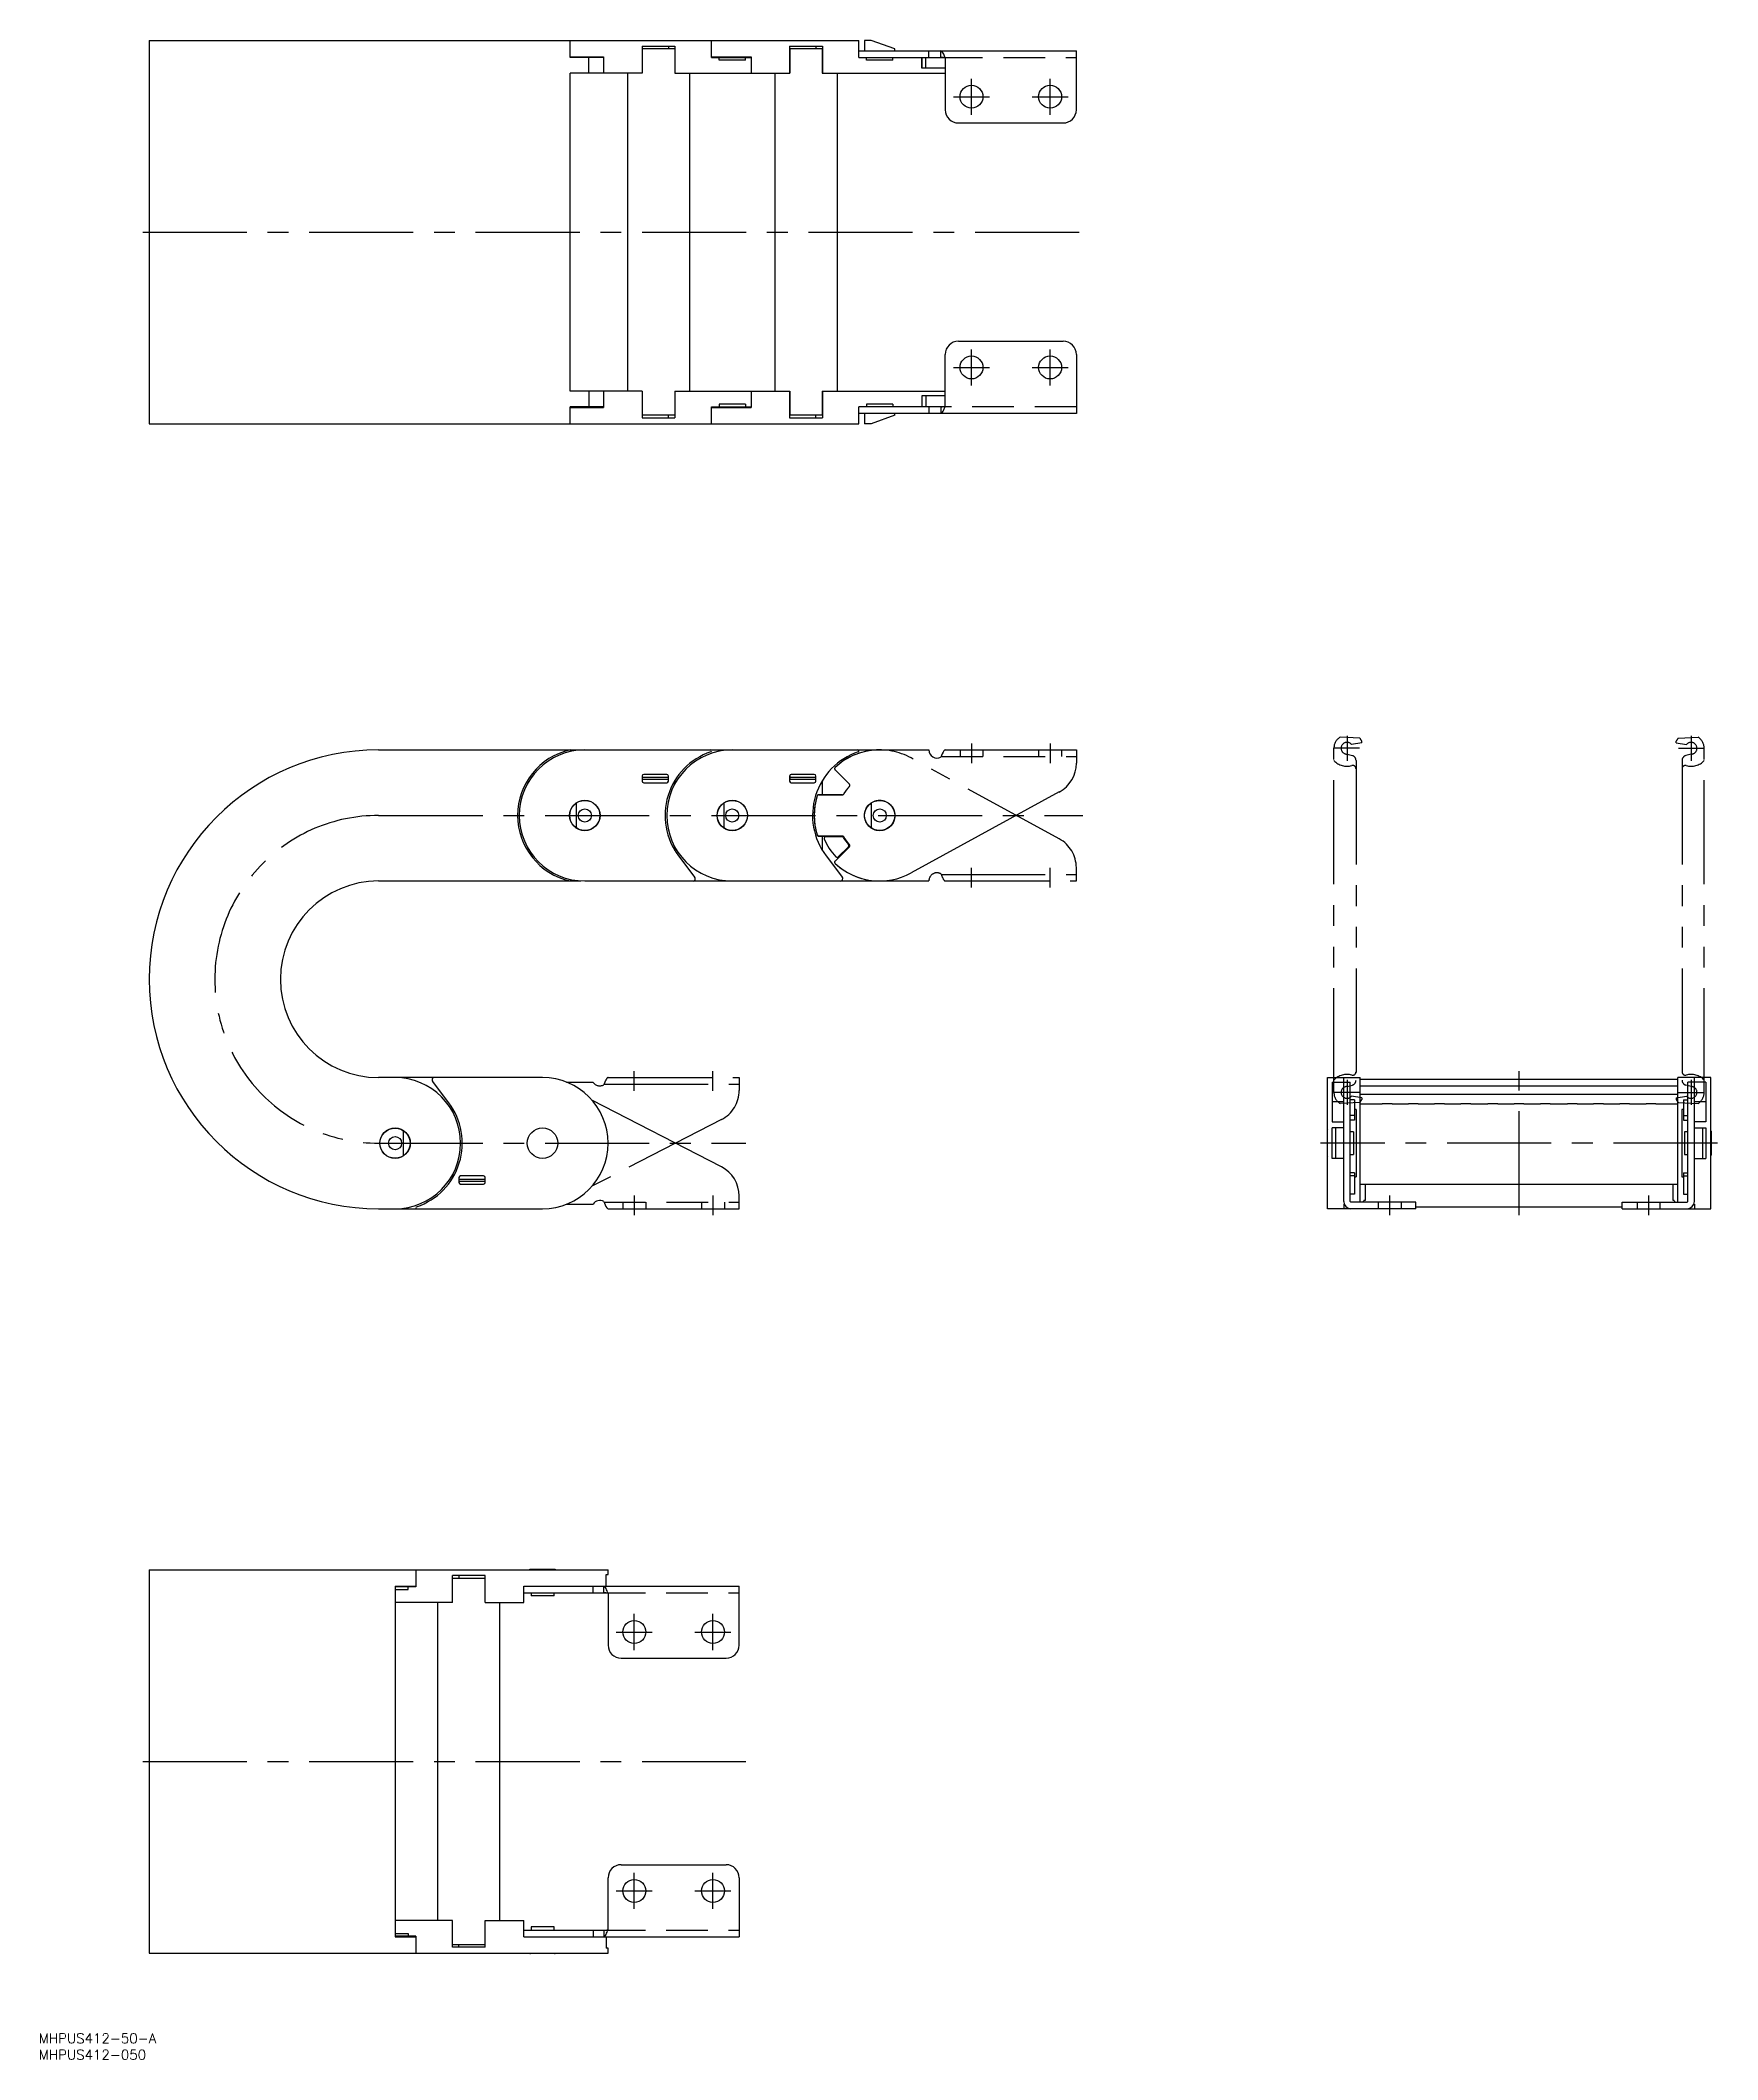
# Model space of a CAD drawing. Extents: x -153 to 359, y -280 to 336.
import ezdxf

# ---------------------------------------------------------------- set-up
doc = ezdxf.new("R2010")
doc.units = 0
for name, pattern in [('CENTER', [50.8, 31.75, -6.35, 6.35, -6.35]), ('DASHED', [19.05, 12.7, -6.35]), ('PHANTOM', [63.5, 31.75, -6.35, 6.35, -6.35, 6.35, -6.35])]:
    doc.linetypes.add(name, pattern=pattern)
doc.layers.get('0').update_dxf_attribs({"linetype": 'CONTINUOUS'})
doc.layers.add('CENTER', color=1, linetype='CENTER')
doc.styles.get("Standard").update_dxf_attribs({"font": 'txt.shx', "height": 3, "bigfont": 'bigfont.shx'})

msp = doc.modelspace()

# ---------------------------------------------------------------- linework, layer by layer
at = {"color": 7, "linetype": 'CONTINUOUS'}
for p, q in [((-120.01, 336.5), (-120.01, 219.5)), ((-120.01, 336.5), (96.53, 336.5)), ((8.4, 331.3), (8.4, 336.5)), ((30.4, 334.7), (30.4, 326.5)), ((30.4, 334.7), (40.4, 334.7)), ((30.45, 333.3), (30.4, 333.3)), ((40.35, 333.89), (30.45, 333.89)), ((30.45, 333.89), (30.45, 326.5)), ((38.4, 334.7), (38.4, 333.89)), ((40.35, 333.89), (40.35, 326.5)), ((40.35, 333.3), (40.4, 333.3)), ((40.4, 334.7), (40.4, 326.5)), ((51.53, 331.3), (51.53, 336.5)), ((75.4, 334.7), (85.4, 334.7)), ((75.4, 334.7), (75.4, 326.5)), ((75.45, 333.3), (75.4, 333.3)), ((85.35, 333.89), (75.45, 333.89)), ((75.45, 333.89), (75.45, 326.5)), ((83.4, 334.7), (83.4, 333.89)), ((85.35, 333.89), (85.35, 326.5)), ((85.35, 333.3), (85.4, 333.3)), ((85.4, 334.7), (85.4, 326.5)), ((96.53, 331.3), (96.53, 336.5)), ((96.53, 333.3), (162.9, 333.3)), ((98.3, 336.5), (98.3, 333.3)), ((100.3, 336.5), (98.3, 336.5)), ((107.5, 333.88), (100.3, 336.5)), ((107.5, 333.3), (107.5, 333.88)), ((117.9, 331.3), (117.9, 333.3)), ((121.59, 331.3), (121.59, 333.3)), ((162.9, 315.3), (162.9, 333.3)), ((8.4, 331.5), (18.62, 331.5)), ((18.62, 331.3), (8.4, 331.3)), ((14.12, 326.5), (14.12, 331.3)), ((17.5, 331.3), (17.5, 331.5)), ((18.62, 331.5), (18.62, 326.5)), ((30.45, 332.25), (30.4, 332.25)), ((30.4, 328.75), (30.45, 328.75)), ((30.4, 327.7), (30.45, 327.7)), ((40.4, 332.25), (40.35, 332.25)), ((40.35, 328.75), (40.4, 328.75)), ((40.35, 327.7), (40.4, 327.7)), ((51.53, 331.5), (63.62, 331.5)), ((51.53, 331.3), (63.62, 331.3)), ((53.3, 331.5), (53.3, 331.3)), ((53.9, 330.5), (53.9, 331.3)), ((61.9, 330.5), (53.9, 330.5)), ((61.9, 330.5), (61.9, 331.3)), ((62.5, 331.3), (62.5, 331.5)), ((63.62, 331.5), (63.62, 326.5)), ((75.45, 332.25), (75.4, 332.25)), ((75.4, 328.75), (75.45, 328.75)), ((75.45, 328), (75.4, 328)), ((75.4, 327.7), (75.45, 327.7)), ((85.4, 332.25), (85.35, 332.25)), ((85.35, 328.75), (85.4, 328.75)), ((85.35, 327.7), (85.4, 327.7)), ((96.53, 331.3), (121.59, 331.3)), ((98.9, 330.5), (98.9, 331.3)), ((106.9, 330.5), (98.9, 330.5)), ((106.9, 330.5), (106.9, 331.3)), ((115.76, 328), (115.76, 331.3)), ((122.9, 328), (115.76, 328)), ((115.9, 328), (115.9, 331.3)), ((116.94, 328), (116.94, 331.3)), ((122.9, 331.1), (122.9, 315.3)), ((8.4, 229.5), (8.4, 326.5)), ((30.45, 326.5), (8.4, 326.5)), ((25.9, 326.5), (25.9, 229.5)), ((40.35, 326.5), (75.45, 326.5)), ((44.9, 326.5), (44.9, 229.5)), ((70.9, 326.5), (70.9, 229.5)), ((85.35, 326.5), (122.9, 326.5)), ((89.9, 326.5), (89.9, 229.5)), ((126.9, 311.3), (158.9, 311.3)), ((122.9, 224.9), (122.9, 240.7)), ((126.9, 244.7), (158.9, 244.7)), ((162.9, 240.7), (162.9, 222.7)), ((30.45, 229.5), (8.4, 229.5)), ((14.12, 229.5), (14.12, 224.7)), ((18.62, 229.5), (18.62, 224.5)), ((30.4, 229.5), (30.4, 221.3)), ((30.4, 228.3), (30.45, 228.3)), ((30.45, 229.5), (30.45, 222.11)), ((40.35, 229.5), (75.45, 229.5)), ((40.35, 229.5), (40.35, 222.11)), ((40.35, 228.3), (40.4, 228.3)), ((40.4, 229.5), (40.4, 221.3)), ((63.62, 229.5), (63.62, 224.5)), ((75.4, 229.5), (75.4, 221.3)), ((75.4, 228.3), (75.45, 228.3)), ((75.45, 228), (75.4, 228)), ((75.45, 229.5), (75.45, 222.11)), ((85.35, 229.5), (122.9, 229.5)), ((85.35, 229.5), (85.35, 222.11)), ((85.35, 228.3), (85.4, 228.3)), ((85.4, 229.5), (85.4, 221.3)), ((115.76, 228), (115.76, 224.7)), ((122.9, 228), (115.76, 228)), ((115.9, 224.7), (115.9, 228)), ((116.94, 228), (116.94, 224.7)), ((8.4, 219.5), (8.4, 224.7)), ((18.62, 224.7), (8.4, 224.7)), ((8.4, 224.5), (18.62, 224.5)), ((17.5, 224.5), (17.5, 224.7)), ((30.45, 227.25), (30.4, 227.25)), ((30.4, 223.75), (30.45, 223.75)), ((30.45, 222.7), (30.4, 222.7)), ((40.35, 222.11), (30.45, 222.11)), ((38.4, 221.3), (38.4, 222.11)), ((40.4, 227.25), (40.35, 227.25)), ((40.35, 223.75), (40.4, 223.75)), ((40.35, 222.7), (40.4, 222.7)), ((51.53, 219.5), (51.53, 224.7)), ((51.53, 224.7), (63.62, 224.7)), ((51.53, 224.5), (63.62, 224.5)), ((53.3, 224.7), (53.3, 224.5)), ((61.9, 225.5), (53.9, 225.5)), ((53.9, 225.5), (53.9, 224.7)), ((61.9, 225.5), (61.9, 224.7)), ((62.5, 224.5), (62.5, 224.7)), ((75.45, 227.25), (75.4, 227.25)), ((75.4, 223.75), (75.45, 223.75)), ((75.45, 222.7), (75.4, 222.7)), ((85.35, 222.11), (75.45, 222.11)), ((83.4, 221.3), (83.4, 222.11)), ((85.4, 227.25), (85.35, 227.25)), ((85.35, 223.75), (85.4, 223.75)), ((85.35, 222.7), (85.4, 222.7)), ((121.59, 224.7), (96.53, 224.7)), ((96.53, 219.5), (96.53, 224.7)), ((162.9, 222.7), (96.53, 222.7)), ((98.3, 222.7), (98.3, 219.5)), ((106.9, 225.5), (98.9, 225.5)), ((98.9, 225.5), (98.9, 224.7)), ((107.5, 222.12), (100.3, 219.5)), ((106.9, 225.5), (106.9, 224.7)), ((107.5, 222.12), (107.5, 222.7)), ((117.9, 224.7), (117.9, 222.7)), ((121.59, 224.7), (121.59, 222.7)), ((-120.01, 219.5), (96.53, 219.5)), ((30.4, 221.3), (40.4, 221.3)), ((75.4, 221.3), (85.4, 221.3)), ((100.3, 219.5), (98.3, 219.5)), ((-50.01, 120), (117.9, 120)), ((53.9, 120), (53.9, 119.6)), ((98.9, 120), (98.9, 119.6)), ((122.9, 120), (162.9, 120)), ((162.9, 120), (162.9, 115.93)), ((30.4, 112), (30.4, 110.5)), ((30.4, 111.5), (30.45, 111.5)), ((30.45, 112.22), (30.45, 111)), ((38.4, 111.6), (30.45, 111.6)), ((38.4, 111), (30.45, 111)), ((37.9, 112.5), (30.9, 112.5)), ((38.4, 110.5), (38.4, 112)), ((75.4, 112), (75.4, 110.5)), ((75.4, 111.5), (75.45, 111.5)), ((75.45, 112.22), (75.45, 111)), ((83.4, 111.6), (75.45, 111.6)), ((83.4, 111), (75.45, 111)), ((82.9, 112.5), (75.9, 112.5)), ((83.4, 110.5), (83.4, 112)), ((93.64, 109.54), (89.26, 113.92)), ((30.9, 110), (37.9, 110)), ((40.4, 109.68), (40.4, 110.68)), ((75.9, 110), (82.9, 110)), ((84.28, 106.3), (91.47, 106.3)), ((85.4, 106.3), (85.4, 110.68)), ((157.7, 107.16), (112.49, 82.45)), ((10.3, 103.79), (10.3, 96.21)), ((55.3, 103.79), (55.3, 96.21)), ((57.22, 104.6), (58.58, 104.6)), ((100.3, 103.79), (100.3, 96.21)), ((102.22, 104.6), (103.58, 104.6)), ((91.47, 93.7), (84.28, 93.7)), ((85.4, 89.32), (85.4, 93.7)), ((91.36, 93.5), (86.43, 93.5)), ((40.4, 89.32), (40.4, 90.32)), ((41.53, 87.66), (46.49, 81.07)), ((86.53, 87.66), (91.49, 81.07)), ((89.26, 86.08), (93.64, 90.46)), ((90.25, 87.35), (93.36, 90.46)), ((-50.01, 80), (11.68, 80)), ((11.68, 80.04), (11.68, 80)), ((12.9, 80), (102.9, 80)), ((56.68, 80.04), (56.68, 80)), ((101.68, 80.04), (101.68, 80)), ((0, 20), (-50.01, 20)), ((-43.78, 19.96), (-43.78, 20)), ((-28.63, 12.34), (-33.59, 18.93)), ((239.5, -20), (239.5, 20)), ((239.5, 20), (249.5, 20)), ((241, 18.6), (241, 6.5)), ((241, 18.6), (246.5, 18.6)), ((244.5, -17.8), (244.5, 20)), ((246.5, -17.8), (246.5, 18.6)), ((249.5, -18), (249.5, 20)), ((249.5, 19.5), (346.5, 19.5)), ((346.5, -18), (346.5, 20)), ((356.5, 20), (346.5, 20)), ((349.5, -17.8), (349.5, 18.6)), ((355, 18.6), (349.5, 18.6)), ((351.5, -17.8), (351.5, 20)), ((355, 18.6), (355, 6.5)), ((356.5, -20), (356.5, 20)), ((54.58, -7.21), (15.06, 13.17)), ((244.5, 12.6), (241, 12.6)), ((247.8, 13.21), (246.5, 13.21)), ((247.8, 13.21), (247.8, 7)), ((249.5, 17.5), (346.5, 17.5)), ((249.5, 15), (346.5, 15)), ((348.2, 13.21), (348.2, 7)), ((348.2, 13.21), (349.5, 13.21)), ((355, 12.6), (351.5, 12.6)), ((-27.5, 10.68), (-27.5, 9.68)), ((241, 6.5), (244.5, 6.5)), ((247.8, 8.44), (246.5, 8.44)), ((247.8, 7), (246.5, 7)), ((248.3, 10.29), (247.8, 10.29)), ((248.3, 10.29), (248.3, -10.29)), ((249.5, 12), (256.25, 12)), ((259.25, 12), (264.25, 12)), ((267.25, 12), (272.25, 12)), ((275.25, 12), (280.25, 12)), ((283.25, 12), (288.5, 12)), ((291.5, 12), (296.5, 12)), ((299.5, 12), (304.5, 12)), ((307.5, 12), (312.75, 12)), ((315.75, 12), (320.75, 12)), ((323.75, 12), (328.75, 12)), ((331.75, 12), (336.75, 12)), ((339.75, 12), (346.5, 12)), ((347.7, 10.29), (347.7, -10.29)), ((348.2, 10.29), (347.7, 10.29)), ((348.2, 8.44), (349.5, 8.44)), ((348.2, 7), (349.5, 7)), ((355, 6.5), (351.5, 6.5)), ((-42.4, -3.79), (-42.4, 3.79)), ((239.4, 3.65), (239.4, -3.65)), ((241, -4.65), (241, 4.65)), ((244.5, 4.65), (241, 4.65)), ((242, 4.65), (242, -4.65)), ((247.5, 3.5), (246.5, 3.5)), ((247.5, 3.5), (247.5, -3.5)), ((348.5, 3.5), (348.5, -3.5)), ((349.5, 3.5), (348.5, 3.5)), ((351.5, 4.65), (355, 4.65)), ((354, 4.65), (354, -4.65)), ((355, 4.65), (355, -4.65)), ((356.6, 3.65), (356.6, -3.65)), ((-44.32, -4.6), (-45.68, -4.6)), ((244.5, -4.65), (241, -4.65)), ((246.5, -3.5), (247.5, -3.5)), ((348.5, -3.5), (349.5, -3.5)), ((351.5, -4.65), (355, -4.65)), ((-27.5, -9.68), (-27.5, -10.68)), ((-25.5, -10.5), (-25.5, -12)), ((-25.5, -11), (-17.55, -11)), ((-25.5, -11.6), (-17.55, -11.6)), ((-18, -10), (-25, -10)), ((-17.55, -12.22), (-17.55, -11)), ((-17.5, -11.5), (-17.55, -11.5)), ((-17.5, -12), (-17.5, -10.5)), ((247.8, -9), (246.5, -9)), ((247.8, -9.96), (246.5, -9.96)), ((247.8, -9), (247.8, -15.55)), ((247.8, -10.29), (248.3, -10.29)), ((347.7, -10.29), (348.2, -10.29)), ((348.2, -9), (348.2, -15.55)), ((348.2, -9), (349.5, -9)), ((348.2, -9.96), (349.5, -9.96)), ((-25, -12.5), (-18, -12.5)), ((60, -20), (60, -16.1)), ((247.8, -15.55), (246.5, -15.55)), ((266.5, -18), (246.7, -18)), ((249.5, -12.5), (346.5, -12.5)), ((251, -17.5), (250.62, -17.5)), ((251, -12.5), (251, -17.5)), ((266.5, -20), (266.5, -18)), ((329.5, -18), (349.3, -18)), ((329.5, -20), (329.5, -18)), ((345, -17.5), (345, -12.5)), ((345.38, -17.5), (345, -17.5)), ((348.2, -15.55), (349.5, -15.55)), ((-50.01, -20), (0, -20)), ((-41, -20), (-41, -19.6)), ((7.35, -18.6), (15.43, -18.6)), ((20, -20), (60, -20)), ((266.5, -20), (239.5, -20)), ((244.5, -18.6), (244.5, -20)), ((244.65, -18.6), (244.5, -18.6)), ((329.5, -19.5), (266.5, -19.5)), ((329.5, -20), (356.5, -20)), ((351.35, -18.6), (351.5, -18.6)), ((351.5, -18.6), (351.5, -20)), ((-120.01, -130.16), (-120.01, -247.16)), ((-120.01, -130.16), (20, -130.16)), ((-45, -135.16), (-45, -242.16)), ((-45, -135.16), (-38.63, -135.16)), ((-38.63, -135.36), (-45, -135.36)), ((-41, -136.16), (-41, -135.36)), ((-40.4, -135.36), (-40.4, -135.16)), ((-38.63, -130.16), (-38.63, -135.36)), ((-17.5, -131.96), (-27.5, -131.96)), ((-27.5, -140.16), (-27.5, -131.96)), ((-27.45, -133.36), (-27.5, -133.36)), ((-27.45, -134.41), (-27.5, -134.41)), ((-27.45, -132.77), (-17.55, -132.77)), ((-27.45, -140.16), (-27.45, -132.77)), ((-25.5, -131.96), (-25.5, -132.77)), ((-17.55, -140.16), (-17.55, -132.77)), ((-17.55, -133.36), (-17.5, -133.36)), ((-17.5, -134.41), (-17.55, -134.41)), ((-17.5, -140.16), (-17.5, -131.96)), ((-5.72, -135.16), (60, -135.16)), ((-5.72, -140.16), (-5.72, -135.16)), ((3.65, -130.06), (-3.65, -130.06)), ((15.43, -137.16), (15.43, -135.16)), ((18.69, -137.16), (18.69, -135.16)), ((19.45, -135.16), (19.45, -131.66)), ((19.45, -131.66), (20, -131.66)), ((20, -131.66), (20, -130.16)), ((60, -153.16), (60, -135.16)), ((-45, -136.16), (-41, -136.16)), ((-27.45, -140.16), (-45, -140.16)), ((-32, -237.16), (-32, -140.16)), ((-27.5, -137.91), (-27.45, -137.91)), ((-27.45, -138.96), (-27.5, -138.96)), ((-17.55, -137.91), (-17.5, -137.91)), ((-17.5, -138.96), (-17.55, -138.96)), ((-17.55, -140.16), (-5.72, -140.16)), ((-13, -237.16), (-13, -140.16)), ((-5.72, -137.16), (18.69, -137.16)), ((-3.5, -137.16), (-3.5, -138.16)), ((3.5, -138.16), (-3.5, -138.16)), ((3.5, -138.16), (3.5, -137.16)), ((20, -137.36), (20, -153.16)), ((24, -157.16), (56, -157.16)), ((24, -220.16), (56, -220.16)), ((20, -239.96), (20, -224.16)), ((60, -224.16), (60, -242.16)), ((-27.45, -237.16), (-45, -237.16)), ((-27.5, -245.36), (-27.5, -237.16)), ((-27.45, -238.36), (-27.5, -238.36)), ((-27.45, -239.41), (-27.5, -239.41)), ((-27.45, -244.55), (-27.45, -237.16)), ((-17.55, -244.55), (-17.55, -237.16)), ((-17.55, -237.16), (-5.72, -237.16)), ((-17.5, -238.36), (-17.55, -238.36)), ((-17.5, -239.41), (-17.55, -239.41)), ((-17.5, -245.36), (-17.5, -237.16)), ((-5.72, -242.16), (-5.72, -237.16)), ((-5.72, -240.16), (18.69, -240.16)), ((3.5, -239.16), (-3.5, -239.16)), ((-3.5, -239.16), (-3.5, -240.16)), ((3.5, -240.16), (3.5, -239.16)), ((15.43, -240.16), (15.43, -242.16)), ((18.69, -240.16), (18.69, -242.16)), ((-45, -241.16), (-41, -241.16)), ((-38.63, -241.96), (-45, -241.96)), ((-45, -242.16), (-38.63, -242.16)), ((-41, -241.16), (-41, -241.96)), ((-40.4, -242.16), (-40.4, -241.96)), ((-38.63, -241.96), (-38.63, -247.16)), ((-27.5, -242.91), (-27.45, -242.91)), ((-27.45, -243.96), (-27.5, -243.96)), ((-17.5, -245.36), (-27.5, -245.36)), ((-27.45, -244.55), (-17.55, -244.55)), ((-25.5, -245.36), (-25.5, -244.55)), ((-17.55, -242.91), (-17.5, -242.91)), ((-17.55, -243.96), (-17.5, -243.96)), ((-5.72, -242.16), (60, -242.16)), ((19.45, -242.16), (19.45, -245.66)), ((20, -245.66), (19.45, -245.66)), ((20, -247.16), (20, -245.66)), ((-120.01, -247.16), (20, -247.16)), ((3.65, -247.26), (-3.65, -247.26))]:
    msp.add_line(p, q, dxfattribs=at)
at = {"color": 3, "linetype": 'DASHED'}
for p, q in [((121.59, 331.3), (162.9, 331.3)), ((162.9, 224.7), (121.59, 224.7)), ((121.66, 118), (162.9, 118)), ((127.4, 120), (127.4, 118)), ((134.4, 120), (134.4, 118)), ((151.4, 120), (151.4, 118)), ((158.4, 120), (158.4, 118)), ((18.76, -18), (60, -18)), ((24.5, -18), (24.5, -20)), ((31.5, -18), (31.5, -20)), ((48.5, -18), (48.5, -20)), ((55.5, -18), (55.5, -20)), ((255, -18), (255, -20)), ((262, -18), (262, -20)), ((334, -18), (334, -20)), ((341, -18), (341, -20)), ((18.69, -137.16), (60, -137.16)), ((18.69, -240.16), (60, -240.16))]:
    msp.add_line(p, q, dxfattribs=at)
at = {"color": 3, "linetype": 'PHANTOM'}
for p, q in [((249.4, 123.63), (243.38, 123.89)), ((245.5, 124.3), (245.5, 116.7)), ((346.6, 123.63), (352.62, 123.89)), ((350.5, 124.3), (350.5, 116.7)), ((157.7, 92.84), (112.49, 117.55)), ((241.5, 15.5), (241.5, 120.5)), ((249.3, 120.5), (241.7, 120.5)), ((245.5, 118.7), (247.14, 118.26)), ((250, 122.13), (246.88, 121.66)), ((250, 122.13), (250, 122.68)), ((346, 122.13), (346, 122.68)), ((346, 122.13), (349.12, 121.66)), ((346.7, 120.5), (354.3, 120.5)), ((350.5, 118.7), (348.86, 118.26)), ((354.5, 15.5), (354.5, 120.5)), ((89.26, 113.92), (93.64, 109.54)), ((248.25, 116.81), (248.25, 19.19)), ((347.75, 116.81), (347.75, 19.19)), ((91.47, 106.3), (84.28, 106.3)), ((84.28, 93.7), (91.47, 93.7)), ((93.64, 90.46), (89.26, 86.08)), ((121.66, 82), (162.9, 82)), ((130.9, 78), (130.9, 84)), ((154.9, 78), (154.9, 84)), ((162.9, 80), (162.9, 84.07)), ((102.9, 80), (117.9, 80)), ((122.9, 80), (162.9, 80)), ((7.35, 18.6), (15.43, 18.6)), ((20, 20), (60, 20)), ((28, 16), (28, 22)), ((52, 16), (52, 22)), ((60, 20), (60, 16.1)), ((245.5, 19.3), (245.5, 11.7)), ((350.5, 19.3), (350.5, 11.7)), ((18.76, 18), (60, 18)), ((249.3, 15.5), (241.7, 15.5)), ((249.4, 12.37), (243.38, 12.11)), ((245.5, 17.3), (247.14, 17.74)), ((250, 13.87), (246.88, 14.34)), ((250, 13.87), (250, 13.32)), ((346, 13.87), (349.12, 14.34)), ((346, 13.87), (346, 13.32)), ((346.6, 12.37), (352.62, 12.11)), ((346.7, 15.5), (354.3, 15.5)), ((350.5, 17.3), (348.86, 17.74)), ((54.58, 7.21), (15.06, -13.17))]:
    msp.add_line(p, q, dxfattribs=at)
at = {"color": 7, "linetype": 'CONTINUOUS'}
for centre, radius in [((130.9, 319.3), 3.5), ((154.9, 319.3), 3.5), ((130.9, 236.7), 3.5), ((154.9, 236.7), 3.5), ((12.9, 100), 4.65), ((12.9, 100), 4.6), ((12.9, 100), 2), ((57.9, 100), 4.65), ((57.9, 100), 4.6), ((57.9, 100), 2), ((102.9, 100), 4.65), ((102.9, 100), 4.6), ((102.9, 100), 2), ((-45, 0), 4.65), ((-45, 0), 4.6), ((-45, 0), 2), ((0, 0), 4.65), ((28, -149.16), 3.5), ((52, -149.16), 3.5), ((28, -228.16), 3.5), ((52, -228.16), 3.5)]:
    msp.add_circle(centre, radius, dxfattribs=at)
at = {"color": 3, "linetype": 'PHANTOM'}
msp.add_circle((102.9, 100), 4.65, dxfattribs=at)
at = {"color": 7, "linetype": 'CONTINUOUS'}
for centre, radius, start, end in [((121.4, 332.52), 0.798, 33.00573, 76.58994), ((115.33, 329.03), 7.8, 24.40706, 30.19023), ((121.44, 325.9), 5.4, 74.27627, 88.39631), ((106.96, 325.35), 16.94, 19.84437, 24.0705), ((126.9, 315.3), 4, 180, 270), ((158.9, 315.3), 4, 270, 0), ((126.9, 240.7), 4, 90, 180), ((158.9, 240.7), 4, 0, 90), ((121.44, 230.1), 5.4, 271.60369, 285.72373), ((121.4, 223.48), 0.798, 283.41006, 326.99427), ((115.33, 226.97), 7.8, 329.80977, 335.59294), ((106.96, 230.65), 16.94, 335.9295, 340.15563), ((-50.01, 50), 70, 90, 270), ((12.9, 100), 20.5, 102.68038, 257.31962), ((12.9, 100), 20, 90, 270), ((57.9, 100), 20.5, 108.71695, 217), ((57.9, 100), 20, 90, 270), ((51.23, 119.7), 0.3, 288.71695, 90), ((102.9, 100), 20.5, 108.71695, 217), ((102.9, 100), 20, 90, 132.94279), ((96.23, 119.7), 0.3, 288.71695, 90), ((120.4, 120), 2.5, 180, 298.35764), ((130.19, 114.97), 9.05, 148.04088, 161.76039), ((122.97, 119.45), 0.558, 96.89929, 145.94574), ((30.9, 112), 0.5, 90, 180), ((37.9, 112), 0.5, 0, 90), ((75.9, 112), 0.5, 90, 180), ((82.9, 112), 0.5, 0, 90), ((89.62, 114.27), 0.5, 132.94279, 225), ((152.9, 115.93), 10, 298.65816, 0), ((30.9, 110.5), 0.5, 180, 270), ((37.9, 110.5), 0.5, 270, 0), ((75.9, 110.5), 0.5, 180, 270), ((82.9, 110.5), 0.5, 270, 0), ((102.9, 100), 20, 162.69634, 197.30366), ((84.28, 105.8), 0.5, 90, 162.69634), ((91.47, 106.8), 0.5, 270, 329.25099), ((102.9, 100), 12.8, 136.2925, 149.25099), ((93.29, 109.19), 0.5, 316.2925, 45), ((84.28, 94.2), 0.5, 197.30366, 270), ((86.43, 93), 0.5, 90, 203.02056), ((102.9, 100), 18.4, 203.02056, 223.39935), ((91.36, 93), 0.5, 31.23293, 90), ((91.47, 93.2), 0.5, 30.74901, 90), ((102.9, 100), 13, 211.23293, 222.87745), ((102.9, 100), 12.8, 210.74901, 223.7075), ((89.89, 87.7), 0.5, 223.39935, 315), ((93.01, 90.81), 0.5, 315, 42.87745), ((93.29, 90.81), 0.5, 315, 43.7075), ((45.96, 80.67), 0.671, 270, 37), ((89.62, 85.73), 0.5, 135, 227.05721), ((102.9, 100), 20, 227.05721, 298.65816), ((90.96, 80.67), 0.671, 270, 37), ((-50.01, 50), 30, 90, 270), ((-45, 0), 20, 270, 90), ((-33.06, 19.33), 0.671, 90, 217), ((0, 0), 20, 270, 90), ((-45, 0), 20.5, 288.71695, 37), ((257.75, -57.13), 69.14, 88.75694, 91.24306), ((265.75, -57.13), 69.14, 88.75694, 91.24306), ((273.75, -57.13), 69.14, 88.75694, 91.24306), ((281.75, -57.13), 69.14, 88.75694, 91.24306), ((290, -57.13), 69.14, 88.75694, 91.24306), ((298, -57.13), 69.14, 88.75694, 91.24306), ((306, -57.13), 69.14, 88.75694, 91.24306), ((314.25, -57.13), 69.14, 88.75694, 91.24306), ((322.25, -57.13), 69.14, 88.75694, 91.24306), ((330.25, -57.13), 69.14, 88.75694, 91.24306), ((338.25, -57.13), 69.14, 88.75694, 91.24306), ((240.4, 3.65), 1, 154.15807, 180), ((355.6, 3.65), 1, 0, 25.84193), ((240.4, -3.65), 1, 180, 205.84193), ((355.6, -3.65), 1, 334.15807, 360), ((-25, -10.5), 0.5, 90, 180), ((-25, -12), 0.5, 180, 270), ((-18, -10.5), 0.5, 0, 90), ((-18, -12), 0.5, 270, 0), ((50, -16.1), 10, 0, 62.73245), ((17.5, -20), 2.5, 61.64236, 145.9442), ((27.29, -14.97), 9.05, 198.23961, 211.95912), ((246.7, -17.8), 2.2, 180, 270), ((246.7, -17.8), 0.2, 180, 270), ((245.5, -15.5), 5.5, 332.96431, 338.67631), ((350.5, -15.5), 5.5, 201.32369, 207.03569), ((349.3, -17.8), 2.2, 270, 0), ((349.3, -17.8), 0.2, 270, 0), ((-38.33, -19.7), 0.3, 108.71695, 270), ((20.07, -19.45), 0.558, 214.05426, 263.10071), ((-3.65, -131.06), 1, 90, 115.84193), ((3.65, -131.06), 1, 64.15807, 90), ((18.31, -136.33), 1.23, 55.76131, 72.12523), ((17.55, -136.69), 2, 23.62894, 43.44779), ((18.54, -142.56), 5.4, 74.27627, 88.39631), ((6.29, -142.25), 14.55, 19.62432, 25.91434), ((24, -153.16), 4, 180, 270), ((56, -153.16), 4, 270, 0), ((24, -224.16), 4, 90, 180), ((56, -224.16), 4, 0, 90), ((18.54, -234.76), 5.4, 271.60369, 285.72373), ((6.29, -235.07), 14.55, 334.08566, 340.37568), ((18.31, -240.99), 1.23, 287.87477, 304.23869), ((17.55, -240.63), 2, 316.55221, 336.37106), ((-3.65, -246.26), 1, 244.15807, 270), ((3.65, -246.26), 1, 270, 295.84193)]:
    msp.add_arc(centre, radius, start, end, dxfattribs=at)
at = {"color": 3, "linetype": 'PHANTOM'}
for centre, radius, start, end in [((245.5, 120.5), 4, 122.00404, 180), ((245.5, 120.5), 5, 25.84193, 38.75539), ((350.5, 120.5), 5, 141.24461, 154.15807), ((350.5, 120.5), 4, 0, 57.99596), ((102.9, 100), 20, 61.34184, 132.94279), ((245.5, 120.5), 1.8, 39.99882, 270), ((246.75, 116.81), 1.5, 0, 74.99685), ((349.25, 116.81), 1.5, 105.00315, 180), ((350.5, 120.5), 1.8, 270, 140.00118), ((89.62, 114.27), 0.5, 132.94279, 225), ((245.5, 120.5), 5.5, 223.34176, 285.6185), ((247.25, 114.24), 1, 0, 105.6185), ((348.75, 114.24), 1, 74.3815, 180), ((350.5, 120.5), 5.5, 254.3815, 316.65824), ((102.9, 100), 20, 162.69634, 197.30366), ((84.28, 105.8), 0.5, 90, 162.69634), ((91.47, 106.8), 0.5, 270, 329.25099), ((102.9, 100), 12.8, 136.2925, 149.25099), ((93.29, 109.19), 0.5, 316.2925, 45), ((84.28, 94.2), 0.5, 197.30366, 270), ((91.47, 93.2), 0.5, 30.74901, 90), ((102.9, 100), 12.8, 210.74901, 223.7075), ((152.9, 84.07), 10, 360, 61.34184), ((93.29, 90.81), 0.5, 315, 43.7075), ((89.62, 85.73), 0.5, 135, 227.05721), ((102.9, 100), 20, 227.05721, 270), ((120.4, 80), 2.5, 61.64236, 180), ((130.19, 85.03), 9.05, 198.23961, 211.95912), ((122.97, 80.55), 0.558, 214.05426, 263.10071), ((17.5, 20), 2.5, 214.0558, 298.35764), ((27.29, 14.97), 9.05, 148.04088, 161.76039), ((20.07, 19.45), 0.558, 96.89929, 145.94574), ((245.5, 15.5), 5.5, 74.3815, 136.65824), ((247.25, 21.76), 1, 254.3815, 0), ((246.75, 19.19), 1.5, 285.00315, 0), ((348.75, 21.76), 1, 180, 285.6185), ((349.25, 19.19), 1.5, 180, 254.99685), ((350.5, 15.5), 5.5, 43.34176, 105.6185), ((50, 16.1), 10, 297.26755, 0), ((245.5, 15.5), 4, 180, 237.99596), ((245.5, 15.5), 1.8, 90, 320.00118), ((245.5, 15.5), 5, 321.24461, 334.15807), ((350.5, 15.5), 5, 205.84193, 218.75539), ((350.5, 15.5), 1.8, 219.99882, 90), ((350.5, 15.5), 4, 302.00404, 0)]:
    msp.add_arc(centre, radius, start, end, dxfattribs=at)
at = {"layer": 'CENTER', "color": 1, "linetype": 'CENTER'}
for p, q in [((130.9, 313.8), (130.9, 324.8)), ((154.9, 313.8), (154.9, 324.8)), ((125.4, 319.3), (136.4, 319.3)), ((149.4, 319.3), (160.4, 319.3)), ((-122.01, 278), (164.9, 278)), ((130.9, 231.2), (130.9, 242.2)), ((154.9, 231.2), (154.9, 242.2)), ((125.4, 236.7), (136.4, 236.7)), ((149.4, 236.7), (160.4, 236.7)), ((130.9, 122), (130.9, 116)), ((154.9, 122), (154.9, 116)), ((-50.01, 100), (164.9, 100)), ((298, -22), (298, 22)), ((-50.01, 0), (62, 0)), ((358.6, 0), (237.4, 0)), ((28, -16), (28, -22)), ((52, -16), (52, -22)), ((258.5, -16), (258.5, -22)), ((337.5, -16), (337.5, -22)), ((28, -154.66), (28, -143.66)), ((52, -154.66), (52, -143.66)), ((22.5, -149.16), (33.5, -149.16)), ((46.5, -149.16), (57.5, -149.16)), ((-122.01, -188.66), (62, -188.66)), ((28, -233.66), (28, -222.66)), ((52, -233.66), (52, -222.66)), ((22.5, -228.16), (33.5, -228.16)), ((46.5, -228.16), (57.5, -228.16))]:
    msp.add_line(p, q, dxfattribs=at)
msp.add_arc((-50.01, 50), 50, 90, 270, dxfattribs=at)

# ---------------------------------------------------------------- texts
at = {"color": 7, "linetype": 'CONTINUOUS'}
for s, p in [('MHPUS412-50-A', (-153.76, -274.64)), ('MHPUS412-050', (-153.76, -279.64))]:
    msp.add_text(s, height=3, dxfattribs=at).set_placement(p)

doc.saveas('drawing.dxf')
